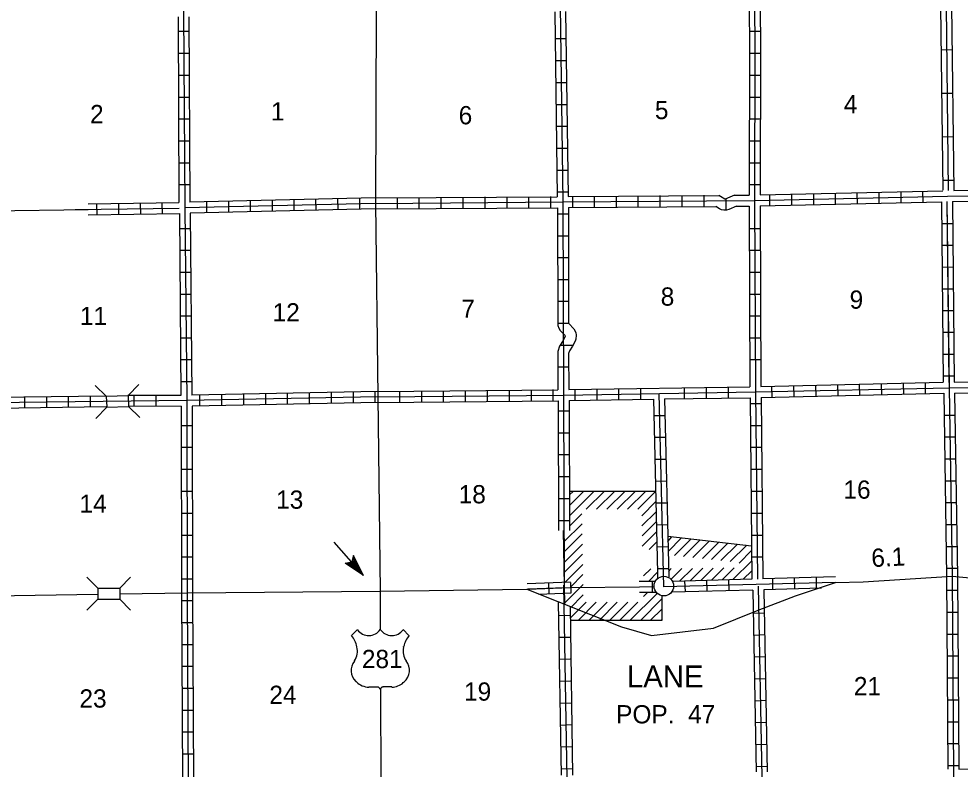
# Model space of a CAD drawing. Extents: x 1525239 to 1905682, y 15801625 to 16294365.
# Drawn here: x 1774659 to 1800441, y 16004033 to 16024594 of the extents above; entities that cross this region are included whole.
import ezdxf

# ---------------------------------------------------------------- set-up
doc = ezdxf.new("R2010")
doc.units = 0
for name, color, linetype in [('L13', 7, 'Continuous'), ('L14', 7, 'Continuous'), ('L16', 7, 'Continuous'), ('L18', 7, 'Continuous'), ('L28', 7, 'Continuous'), ('L3', 7, 'Continuous'), ('L4', 7, 'Continuous'), ('L8', 7, 'Continuous'), ('L9', 7, 'Continuous')]:
    doc.layers.add(name, color=color, linetype=linetype)

msp = doc.modelspace()

# ---------------------------------------------------------------- linework, layer by layer
at = {"layer": 'L13'}
msp.add_lwpolyline([(1773877, 16019332), (1776559, 16019371)], dxfattribs=at)
at = {"layer": 'L16'}
for p, q in [((1789739, 16011654), (1792100, 16011654)), ((1792433, 16010413), (1794727, 16010157)), ((1792270, 16008785), (1792270, 16008109)), ((1792270, 16008109), (1789761, 16008108))]:
    msp.add_line(p, q, dxfattribs=at)
for points in [[(1789739, 16011546), (1789851, 16011654)], [(1789740, 16011262), (1790131, 16011654)], [(1789741, 16010978), (1790416, 16011654)], [(1790201, 16011154), (1790701, 16011654)], [(1790481, 16011154), (1790981, 16011654)], [(1790761, 16011154), (1791266, 16011654)], [(1791046, 16011154), (1791551, 16011654)], [(1791331, 16011154), (1791831, 16011654)], [(1791611, 16011154), (1792100, 16011643)], [(1791719, 16010976), (1792107, 16011364)], [(1789742, 16010694), (1790080, 16011032)], [(1791724, 16010704), (1792114, 16011086)], [(1789586, 16010258), (1790084, 16010757)], [(1791729, 16010427), (1792120, 16010818)], [(1789590, 16009978), (1790089, 16010477)], [(1791734, 16010141), (1792127, 16010535)], [(1789595, 16009697), (1790094, 16010196)], [(1791923, 16010053), (1792123, 16010250)], [(1792436, 16010275), (1792543, 16010401)], [(1792443, 16009995), (1792812, 16010371)], [(1792617, 16009889), (1793070, 16010342)], [(1792864, 16009862), (1793317, 16010314)], [(1793120, 16009833), (1793573, 16010286)], [(1793382, 16009804), (1793834, 16010257)], [(1793631, 16009776), (1794081, 16010229)], [(1793885, 16009748), (1794338, 16010201)], [(1794140, 16009720), (1794595, 16010172)], [(1794384, 16009682), (1794729, 16010026)], [(1789599, 16009422), (1790099, 16009921)], [(1794214, 16009227), (1794731, 16009744)], [(1789612, 16009148), (1790103, 16009645)], [(1791770, 16009327), (1791967, 16009521)], [(1791901, 16009174), (1792154, 16009427)], [(1792455, 16009453), (1792530, 16009528)], [(1792521, 16009234), (1792819, 16009532)], [(1792756, 16009184), (1793111, 16009535)], [(1793050, 16009192), (1793395, 16009539)], [(1793338, 16009201), (1793680, 16009542)], [(1793626, 16009209), (1793965, 16009546)], [(1793920, 16009218), (1794252, 16009550)], [(1794502, 16009235), (1794734, 16009467)], [(1789768, 16009021), (1790108, 16009364)], [(1789613, 16008591), (1790113, 16009090)], [(1789756, 16008448), (1790118, 16008806)], [(1791396, 16008109), (1792138, 16008851)], [(1791687, 16008109), (1792270, 16008697)], [(1791770, 16008768), (1791875, 16008873)], [(1789760, 16008167), (1790201, 16008608)], [(1789980, 16008108), (1790475, 16008608)], [(1790271, 16008108), (1790771, 16008608)], [(1790551, 16008108), (1791051, 16008608)], [(1790836, 16008108), (1791336, 16008609)], [(1791111, 16008109), (1791611, 16008609)], [(1791964, 16008112), (1792270, 16008418)], [(1792244, 16008112), (1792270, 16008134)]]:
    msp.add_lwpolyline(points, dxfattribs=at)
msp.add_circle((1792325, 16009049), 269, dxfattribs=at)
at = {"layer": 'L18'}
for p, q in [((1777054, 16014253), (1776748, 16014543)), ((1777656, 16014268), (1777946, 16014569)), ((1777054, 16014253), (1777656, 16014268)), ((1777054, 16014253), (1777065, 16013952)), ((1777656, 16014268), (1777661, 16013968)), ((1777065, 16013952), (1776769, 16013645)), ((1777065, 16013952), (1777661, 16013968)), ((1777661, 16013968), (1777973, 16013667)), ((1776822, 16008994), (1776521, 16009295)), ((1777424, 16008994), (1777719, 16009295)), ((1776822, 16008994), (1776822, 16008693)), ((1776822, 16008994), (1777424, 16008994)), ((1777424, 16008994), (1777424, 16008693)), ((1776822, 16008693), (1776521, 16008392)), ((1776822, 16008693), (1777424, 16008693)), ((1777424, 16008693), (1777719, 16008392))]:
    msp.add_line(p, q, dxfattribs=at)
at = {"layer": 'L28'}
for p, q in [((1784103, 16009342), (1783295, 16010250)), ((1783596, 16009675), (1783781, 16009712)), ((1783944, 16009501), (1783685, 16009685)), ((1783913, 16009553), (1783722, 16009691)), ((1783828, 16009627), (1783738, 16009691)), ((1783812, 16009654), (1783770, 16009691)), ((1783823, 16009886), (1783781, 16009712)), ((1783812, 16009685), (1783796, 16009717)), ((1783865, 16009627), (1783802, 16009717)), ((1783928, 16009569), (1783812, 16009749)), ((1784103, 16009342), (1783823, 16009886)), ((1783971, 16009501), (1783823, 16009786)), ((1784060, 16009400), (1783828, 16009833)), ((1784023, 16009453), (1783828, 16009817)), ((1784103, 16009342), (1783596, 16009675)), ((1784029, 16009400), (1783638, 16009670)), ((1783997, 16009453), (1783654, 16009675)), ((1783928, 16009543), (1783823, 16009659)), ((1783897, 16009574), (1783823, 16009659))]:
    msp.add_line(p, q, dxfattribs=at)
at = {"layer": 'L3'}
for p, q in [((1783770, 16007700), (1783939, 16007858)), ((1785343, 16007700), (1785185, 16007858)), ((1783923, 16007383), (1783923, 16007383)), ((1785196, 16007378), (1785196, 16007394)), ((1783844, 16006993), (1783854, 16007003)), ((1785269, 16006993), (1785269, 16006993)), ((1783902, 16006428), (1783886, 16006433)), ((1785185, 16006412), (1785211, 16006428)), ((1784245, 16006285), (1784488, 16006285)), ((1784873, 16006285), (1784631, 16006285))]:
    msp.add_line(p, q, dxfattribs=at)
for points in [[(1784335, 16035457), (1784361, 16030167), (1784446, 16024844), (1784430, 16019533), (1784493, 16014237)], [(1784493, 16014237), (1784557, 16008909), (1784557, 16007853)], [(1777424, 16008841), (1779272, 16008867), (1784557, 16008909), (1788569, 16008962), (1791162, 16007932), (1791985, 16007695), (1793685, 16007895), (1794910, 16008392), (1795935, 16008782), (1797022, 16009152), (1797788, 16009168), (1800222, 16009326), (1801579, 16009194)], [(1768680, 16008666), (1773965, 16008782), (1776811, 16008825)], [(1784562, 16006227), (1784572, 16003645), (1784652, 15998344), (1784694, 15993058), (1784763, 15987757)]]:
    msp.add_lwpolyline(points, dxfattribs=at)
for centre, radius, start, end in [((1783171, 16007222), 765, 12.2898, 38.4098), ((1784245, 16008075), 380, 215.686, 325.8082), ((1784874, 16008075), 380, 214.1947, 324.6568), ((1785948, 16007222), 765, 141.5922, 166.936), ((1783473, 16007263), 461, 326.0856, 14.9122), ((1785646, 16007263), 461, 166.7495, 215.1852), ((1784173, 16006740), 413, 141.5649, 226.8935), ((1784946, 16006741), 413, 310.3399, 38.2937), ((1784246, 16006754), 472, 224.024, 270.001), ((1784873, 16006754), 472, 270.0011, 311.99), ((1784482, 16006203), 78.7, 10.3708, 90.0011), ((1784637, 16006203), 78.7, 90.0011, 169.6315)]:
    msp.add_arc(centre, radius, start, end, dxfattribs=at)
at = {"layer": 'L4'}
msp.add_line((1789614, 16008547), (1789580, 16010572), dxfattribs=at)
msp.add_lwpolyline([(1791654, 16009021), (1789769, 16008999)], dxfattribs=at)
at = {"layer": 'L8'}
for p, q in [((1779319, 16024242), (1779023, 16024242)), ((1794968, 16024242), (1794673, 16024242)), ((1789652, 16024042), (1789356, 16024042)), ((1779330, 16023641), (1779029, 16023641)), ((1794968, 16023641), (1794673, 16023641)), ((1789662, 16023445), (1789361, 16023445)), ((1779330, 16023044), (1779029, 16023044)), ((1789673, 16022843), (1789372, 16022843)), ((1794968, 16023044), (1794673, 16023044)), ((1779340, 16022442), (1779039, 16022442)), ((1794968, 16022442), (1794673, 16022442)), ((1789678, 16022241), (1789377, 16022241)), ((1779340, 16021845), (1779039, 16021845)), ((1794968, 16021845), (1794673, 16021845)), ((1789689, 16021645), (1789388, 16021645)), ((1779345, 16021243), (1779044, 16021243)), ((1789694, 16021043), (1789398, 16021043)), ((1794963, 16021243), (1794662, 16021243)), ((1779345, 16020641), (1779044, 16020641)), ((1794963, 16020641), (1794662, 16020641)), ((1789704, 16020441), (1789404, 16020441)), ((1779356, 16020045), (1779055, 16020045)), ((1794963, 16020045), (1794662, 16020045)), ((1789710, 16019844), (1789414, 16019844)), ((1791626, 16019443), (1791626, 16019744)), ((1792228, 16019453), (1792228, 16019749)), ((1792830, 16019453), (1792830, 16019749)), ((1793427, 16019459), (1793427, 16019760)), ((1795227, 16019475), (1795227, 16019776)), ((1795829, 16019490), (1795829, 16019791)), ((1796431, 16019501), (1796431, 16019802)), ((1797028, 16019517), (1797022, 16019818)), ((1797630, 16019527), (1797619, 16019828)), ((1798226, 16019543), (1798221, 16019844)), ((1798828, 16019559), (1798823, 16019860)), ((1799430, 16019570), (1799419, 16019871)), ((1776803, 16019227), (1776799, 16019525)), ((1777399, 16019236), (1777395, 16019534)), ((1777996, 16019244), (1777992, 16019543)), ((1778593, 16019253), (1778588, 16019552)), ((1779805, 16019285), (1779805, 16019585)), ((1780407, 16019295), (1780407, 16019591)), ((1781003, 16019311), (1781003, 16019612)), ((1781605, 16019316), (1781605, 16019617)), ((1782202, 16019332), (1782202, 16019633)), ((1782804, 16019353), (1782798, 16019649)), ((1783406, 16019358), (1783395, 16019659)), ((1784002, 16019374), (1783997, 16019675)), ((1785027, 16019395), (1785027, 16019691)), ((1785628, 16019395), (1785628, 16019691)), ((1786230, 16019401), (1786230, 16019702)), ((1786827, 16019401), (1786827, 16019702)), ((1787429, 16019411), (1787429, 16019712)), ((1788031, 16019417), (1788031, 16019717)), ((1788627, 16019417), (1788627, 16019717)), ((1789229, 16019427), (1789229, 16019728)), ((1789831, 16019427), (1789831, 16019728)), ((1790428, 16019432), (1790428, 16019733)), ((1791030, 16019432), (1791030, 16019733)), ((1794029, 16019351), (1794029, 16019662)), ((1789710, 16019242), (1789414, 16019242)), ((1799934, 16018986), (1800233, 16018989)), ((1779361, 16018841), (1779060, 16018841)), ((1794963, 16018841), (1794662, 16018841)), ((1789710, 16018640), (1789414, 16018640)), ((1779361, 16018244), (1779060, 16018244)), ((1794968, 16018244), (1794673, 16018244)), ((1799941, 16018389), (1800239, 16018392)), ((1789720, 16018044), (1789419, 16018044)), ((1799947, 16017793), (1800245, 16017796)), ((1779372, 16017642), (1779071, 16017642)), ((1789720, 16017442), (1789419, 16017442)), ((1794968, 16017642), (1794673, 16017642)), ((1799954, 16017196), (1800252, 16017199)), ((1779377, 16017040), (1779081, 16017040)), ((1794968, 16017040), (1794673, 16017040)), ((1789720, 16016845), (1789419, 16016845)), ((1779377, 16016444), (1779081, 16016444)), ((1794979, 16016444), (1794678, 16016444)), ((1799960, 16016599), (1800258, 16016603)), ((1789720, 16016243), (1789419, 16016243)), ((1799966, 16016003), (1800265, 16016006)), ((1779388, 16015842), (1779087, 16015842)), ((1789832, 16015641), (1789482, 16015641)), ((1794979, 16015842), (1794678, 16015842)), ((1799973, 16015406), (1800271, 16015409)), ((1779398, 16015245), (1779097, 16015245)), ((1794979, 16015245), (1794689, 16015245)), ((1789731, 16015045), (1789430, 16015045)), ((1779398, 16014643), (1779097, 16014643)), ((1797693, 16014284), (1797688, 16014585)), ((1798295, 16014295), (1798290, 16014591)), ((1798897, 16014311), (1798886, 16014612)), ((1799493, 16014316), (1799488, 16014617)), ((1799979, 16014810), (1800277, 16014813)), ((1781420, 16014026), (1781420, 16014327)), ((1782022, 16014036), (1782022, 16014337)), ((1782619, 16014052), (1782619, 16014353)), ((1783221, 16014057), (1783221, 16014358)), ((1783823, 16014068), (1783823, 16014369)), ((1784419, 16014084), (1784419, 16014385)), ((1785095, 16014094), (1785095, 16014395)), ((1785697, 16014094), (1785697, 16014395)), ((1786294, 16014100), (1786294, 16014400)), ((1786896, 16014110), (1786896, 16014411)), ((1787498, 16014115), (1787498, 16014416)), ((1788094, 16014115), (1788094, 16014416)), ((1788696, 16014126), (1788696, 16014427)), ((1789298, 16014136), (1789298, 16014432)), ((1789895, 16014142), (1789895, 16014443)), ((1790496, 16014152), (1790496, 16014453)), ((1791093, 16014158), (1791093, 16014459)), ((1791695, 16014168), (1791695, 16014469)), ((1792894, 16014184), (1792894, 16014485)), ((1793495, 16014195), (1793495, 16014496)), ((1794097, 16014210), (1794097, 16014511)), ((1795296, 16014226), (1795285, 16014527)), ((1795898, 16014242), (1795887, 16014543)), ((1796494, 16014253), (1796489, 16014554)), ((1797096, 16014268), (1797086, 16014569)), ((1774821, 16013925), (1774821, 16014226)), ((1775422, 16013936), (1775422, 16014237)), ((1776019, 16013941), (1776019, 16014242)), ((1776621, 16013952), (1776621, 16014253)), ((1777820, 16013968), (1777820, 16014268)), ((1778421, 16013978), (1778421, 16014274)), ((1779620, 16013994), (1779620, 16014295)), ((1780222, 16013999), (1780222, 16014300)), ((1780818, 16014020), (1780818, 16014316)), ((1789731, 16013841), (1789430, 16013841)), ((1794990, 16014041), (1794689, 16014041)), ((1792054, 16013725), (1792355, 16013725)), ((1800296, 16013725), (1799995, 16013725)), ((1779404, 16013445), (1779103, 16013445)), ((1794995, 16013445), (1794694, 16013445)), ((1789731, 16013244), (1789430, 16013244)), ((1792065, 16013128), (1792360, 16013128)), ((1800312, 16013128), (1800011, 16013128)), ((1779404, 16012843), (1779103, 16012843)), ((1795005, 16012843), (1794704, 16012843)), ((1789736, 16012642), (1789435, 16012642)), ((1792080, 16012526), (1792381, 16012526)), ((1800322, 16012526), (1800021, 16012526)), ((1779414, 16012241), (1779113, 16012241)), ((1789736, 16012040), (1789435, 16012040)), ((1795005, 16012241), (1794704, 16012241)), ((1792096, 16011924), (1792397, 16011935)), ((1800328, 16011924), (1800027, 16011924)), ((1779414, 16011644), (1779113, 16011644)), ((1795011, 16011644), (1794710, 16011644)), ((1789736, 16011444), (1789435, 16011444)), ((1792102, 16011327), (1792402, 16011333)), ((1800338, 16011327), (1800037, 16011327)), ((1779414, 16011042), (1779113, 16011042)), ((1795021, 16011042), (1794720, 16011042)), ((1789736, 16010842), (1789435, 16010842)), ((1792123, 16010726), (1792418, 16010736)), ((1800343, 16010726), (1800048, 16010726)), ((1779414, 16010440), (1779113, 16010440)), ((1795027, 16010440), (1794731, 16010440)), ((1792138, 16010124), (1792439, 16010134)), ((1800354, 16010124), (1800053, 16010124)), ((1779419, 16009844), (1779118, 16009844)), ((1795027, 16009844), (1794731, 16009844)), ((1792154, 16009527), (1792455, 16009532)), ((1800370, 16009527), (1800069, 16009527)), ((1779419, 16009242), (1779118, 16009242)), ((1792003, 16009174), (1792007, 16008876)), ((1792915, 16008893), (1792904, 16009194)), ((1793511, 16008909), (1793506, 16009210)), ((1794113, 16008925), (1794103, 16009226)), ((1795312, 16008962), (1795306, 16009258)), ((1795914, 16008967), (1795903, 16009268)), ((1796510, 16008983), (1796505, 16009284)), ((1789167, 16009130), (1789178, 16008832)), ((1789764, 16009152), (1789775, 16008854)), ((1794763, 16008941), (1794850, 16003956)), ((1795064, 16008951), (1795151, 16003961)), ((1800370, 16008925), (1800069, 16008925)), ((1779419, 16008645), (1779118, 16008645)), ((1789434, 16008619), (1789514, 16003867)), ((1789755, 16008491), (1789825, 16003872)), ((1789747, 16008244), (1789446, 16008233)), ((1795079, 16008307), (1794778, 16008302)), ((1800380, 16008328), (1800079, 16008328)), ((1779419, 16008043), (1779118, 16008043)), ((1789752, 16007642), (1789456, 16007637)), ((1795085, 16007711), (1794789, 16007700)), ((1800380, 16007726), (1800079, 16007726)), ((1779430, 16007441), (1779129, 16007441)), ((1795095, 16007109), (1794794, 16007103)), ((1800386, 16007125), (1800085, 16007125)), ((1779430, 16006845), (1779129, 16006845)), ((1789763, 16007045), (1789462, 16007035)), ((1789773, 16006443), (1789472, 16006433)), ((1795106, 16006512), (1794805, 16006502)), ((1800386, 16006528), (1800085, 16006528)), ((1779430, 16006243), (1779129, 16006243)), ((1789789, 16005841), (1789488, 16005836)), ((1795122, 16005910), (1794821, 16005900)), ((1800386, 16005926), (1800095, 16005926)), ((1779435, 16005641), (1779140, 16005641)), ((1795127, 16005308), (1794831, 16005303)), ((1800396, 16005324), (1800095, 16005324)), ((1779435, 16005044), (1779140, 16005044)), ((1789794, 16005245), (1789493, 16005234)), ((1789805, 16004643), (1789504, 16004632)), ((1795137, 16004712), (1794836, 16004701)), ((1800396, 16004727), (1800095, 16004727)), ((1779446, 16004442), (1779145, 16004442)), ((1789810, 16004041), (1789514, 16004036)), ((1795148, 16004110), (1794847, 16004099)), ((1800401, 16004125), (1800106, 16004125)), ((1800401, 16004035), (1805411, 16004099))]:
    msp.add_line(p, q, dxfattribs=at)
for points in [[(1789319, 16035521), (1789404, 16029903), (1789488, 16024945), (1789562, 16019575), (1789594, 16009041)], [(1794620, 16035642), (1794763, 16029950), (1794821, 16023878), (1794810, 16019617), (1794836, 16014369), (1794889, 16009242)], [(1779023, 16024644), (1779044, 16019559)], [(1779171, 16024802), (1779203, 16019417), (1779256, 16014136), (1779272, 16008867), (1779298, 16003561), (1779314, 15998444)], [(1779319, 16024644), (1779345, 16019570)], [(1789335, 16024786), (1789404, 16019717)], [(1789636, 16024792), (1789704, 16019728)], [(1794662, 16024850), (1794673, 16023878), (1794662, 16019760)], [(1794963, 16024860), (1794968, 16023878), (1794963, 16019770)], [(1784430, 16019533), (1789562, 16019575), (1794810, 16019617), (1800095, 16019733), (1805428, 16019807), (1810687, 16019892), (1816003, 16020008), (1816072, 16014849)], [(1789704, 16019728), (1793828, 16019754)], [(1794260, 16019757), (1794008, 16019653), (1793997, 16019650), (1793996, 16019650), (1793994, 16019651), (1793991, 16019652), (1793880, 16019725), (1793828, 16019754)], [(1794260, 16019757), (1794662, 16019760)], [(1794963, 16019770), (1799969, 16019876)], [(1800269, 16019886), (1805285, 16019950)], [(1776555, 16019522), (1779044, 16019559)], [(1784430, 16019533), (1779203, 16019417)], [(1784430, 16019686), (1779345, 16019570)], [(1784430, 16019686), (1789404, 16019717)], [(1794963, 16019469), (1799926, 16019575)], [(1799926, 16019575), (1799979, 16014633)], [(1800077, 16019584), (1800130, 16014631)], [(1800079, 16019591), (1800137, 16014485), (1800222, 16009326), (1800254, 16003883), (1800296, 15998592), (1800370, 15993328)], [(1800227, 16019585), (1805428, 16019659), (1810539, 16019733)], [(1800227, 16019585), (1800280, 16014633)], [(1776204, 16019367), (1779047, 16019409)], [(1776562, 16019221), (1779055, 16019258)], [(1779055, 16019258), (1779097, 16014274)], [(1784430, 16019385), (1779356, 16019269)], [(1779356, 16019269), (1779398, 16014284)], [(1784430, 16019385), (1789414, 16019417)], [(1789414, 16019417), (1789417, 16016259)], [(1789710, 16019427), (1793748, 16019453)], [(1789710, 16019427), (1789716, 16016261)], [(1794318, 16019457), (1794106, 16019370), (1794045, 16019352), (1793972, 16019349), (1793907, 16019362), (1793850, 16019386), (1793748, 16019453)], [(1794318, 16019457), (1794662, 16019459)], [(1794662, 16019459), (1794678, 16014511)], [(1794963, 16019469), (1794979, 16014517)], [(1789417, 16016259), (1789423, 16016192), (1789447, 16016119), (1789487, 16016053), (1789617, 16015924), (1789624, 16015911), (1789620, 16015886), (1789617, 16015877), (1789564, 16015776), (1789470, 16015622), (1789418, 16015474)], [(1789716, 16016261), (1789721, 16016245), (1789724, 16016241), (1789862, 16016103), (1789915, 16016002), (1789928, 16015922), (1789914, 16015818), (1789894, 16015759), (1789825, 16015628), (1789743, 16015493), (1789718, 16015422)], [(1789418, 16015474), (1789419, 16014427)], [(1789718, 16015422), (1789720, 16014432)], [(1784493, 16014237), (1789578, 16014284), (1794836, 16014369), (1800137, 16014485), (1804594, 16014511), (1810771, 16014612), (1816072, 16014701)], [(1794979, 16014517), (1799979, 16014633)], [(1800280, 16014633), (1804594, 16014659), (1810613, 16014749)], [(1784493, 16014385), (1779398, 16014284)], [(1784493, 16014385), (1789419, 16014427)], [(1789720, 16014432), (1794678, 16014511)], [(1792186, 16014327), (1792313, 16009025)], [(1794990, 16014216), (1799990, 16014337)], [(1799990, 16014337), (1800069, 16009326), (1800105, 16004031)], [(1800285, 16014337), (1804594, 16014358), (1805304, 16014369)], [(1800285, 16014337), (1800370, 16009326), (1800401, 16004035)], [(1784493, 16014237), (1779256, 16014136), (1773897, 16014068), (1768648, 16013978), (1764498, 16013936), (1763786, 16014100), (1763379, 16014237), (1762899, 16013983), (1761536, 16013968), (1759599, 16014216), (1759229, 16013952), (1758231, 16013894)], [(1777038, 16014258), (1774039, 16014216)], [(1779097, 16014274), (1777645, 16014268)], [(1784493, 16014084), (1779404, 16013983)], [(1784493, 16014084), (1789430, 16014126)], [(1789430, 16014126), (1789441, 16010572)], [(1789731, 16014136), (1792038, 16014168)], [(1789731, 16014136), (1789742, 16010573)], [(1792038, 16014168), (1792154, 16009416)], [(1792339, 16014179), (1794689, 16014210)], [(1792339, 16014179), (1792461, 16009300)], [(1794689, 16014210), (1794736, 16009242)], [(1794990, 16014216), (1795037, 16009252)], [(1777054, 16013962), (1774044, 16013920)], [(1779103, 16013978), (1777656, 16013968)], [(1779103, 16013978), (1779118, 16008867), (1779144, 16003737)], [(1779404, 16013983), (1779419, 16008867), (1779445, 16003740)], [(1792087, 16009176), (1791652, 16009171)], [(1792154, 16009416), (1792154, 16009252)], [(1794736, 16009242), (1792577, 16009178)], [(1797022, 16009300), (1795037, 16009252)], [(1789764, 16009153), (1788585, 16009110)], [(1789769, 16009003), (1788591, 16008960)], [(1789615, 16008999), (1788596, 16008962)], [(1789578, 16009078), (1789763, 15998428), (1789789, 15993159), (1789863, 15987810), (1789810, 15984352), (1789836, 15982636), (1789953, 15977324), (1789968, 15972028), (1790053, 15966743), (1790095, 15961442)], [(1792056, 16009025), (1791654, 16009021)], [(1797022, 16009152), (1792313, 16009025)], [(1794763, 16008941), (1792540, 16008883)], [(1794910, 16009052), (1795005, 16003809), (1795048, 15998502), (1795106, 15993233), (1795137, 15987916), (1795164, 15982683), (1795264, 15977408), (1795296, 15972102), (1795370, 15966832), (1795423, 15961510)], [(1796647, 16008994), (1795064, 16008951)], [(1789775, 16008854), (1788897, 16008819)], [(1792118, 16008876), (1791655, 16008871)]]:
    msp.add_lwpolyline(points, dxfattribs=at)
at = {"layer": 'L9'}
for p, q in [((1799921, 16023748), (1800219, 16023752)), ((1799934, 16022555), (1800233, 16022558)), ((1799948, 16021362), (1800246, 16021365)), ((1799962, 16020169), (1800260, 16020172))]:
    msp.add_line(p, q, dxfattribs=at)
for points in [[(1799905, 16024934), (1799963, 16019902)], [(1800056, 16024943), (1800114, 16019885)], [(1800206, 16024945), (1800264, 16019886)]]:
    msp.add_lwpolyline(points, dxfattribs=at)

# ---------------------------------------------------------------- texts
at = {"layer": 'L14'}
for s, p in [('5', (1792080, 16021845)), ('4', (1797255, 16022004)), ('2', (1776610, 16021734)), ('1', (1781563, 16021808)), ('6', (1786706, 16021703)), ('8', (1792239, 16016734)), ('9', (1797413, 16016650)), ('7', (1786779, 16016402)), ('11', (1776331, 16016201)), ('12', (1781610, 16016301)), ('18', (1786706, 16011317)), ('16', (1797244, 16011444)), ('14', (1776320, 16011058)), ('13', (1781706, 16011169)), ('19', (1786853, 16005910)), ('21', (1797529, 16006058)), ('23', (1776320, 16005720)), ('24', (1781521, 16005820))]:
    msp.add_text(s, height=500, rotation=360, dxfattribs=at).set_placement(p)
at = {"layer": 'L16'}
for s, height, p in [('LANE', 600, (1791315, 16006274)), ('POP.  47', 500, (1791019, 16005287))]:
    msp.add_text(s, height=height, rotation=360, dxfattribs=at).set_placement(p)
at = {"layer": 'L28'}
msp.add_text('6.1', height=500, rotation=2.9427, dxfattribs=at).set_placement((1798020, 16009569))
at = {"layer": 'L3'}
msp.add_text('281', height=500, rotation=360, dxfattribs=at).set_placement((1784055, 16006802))

doc.saveas('drawing.dxf')
